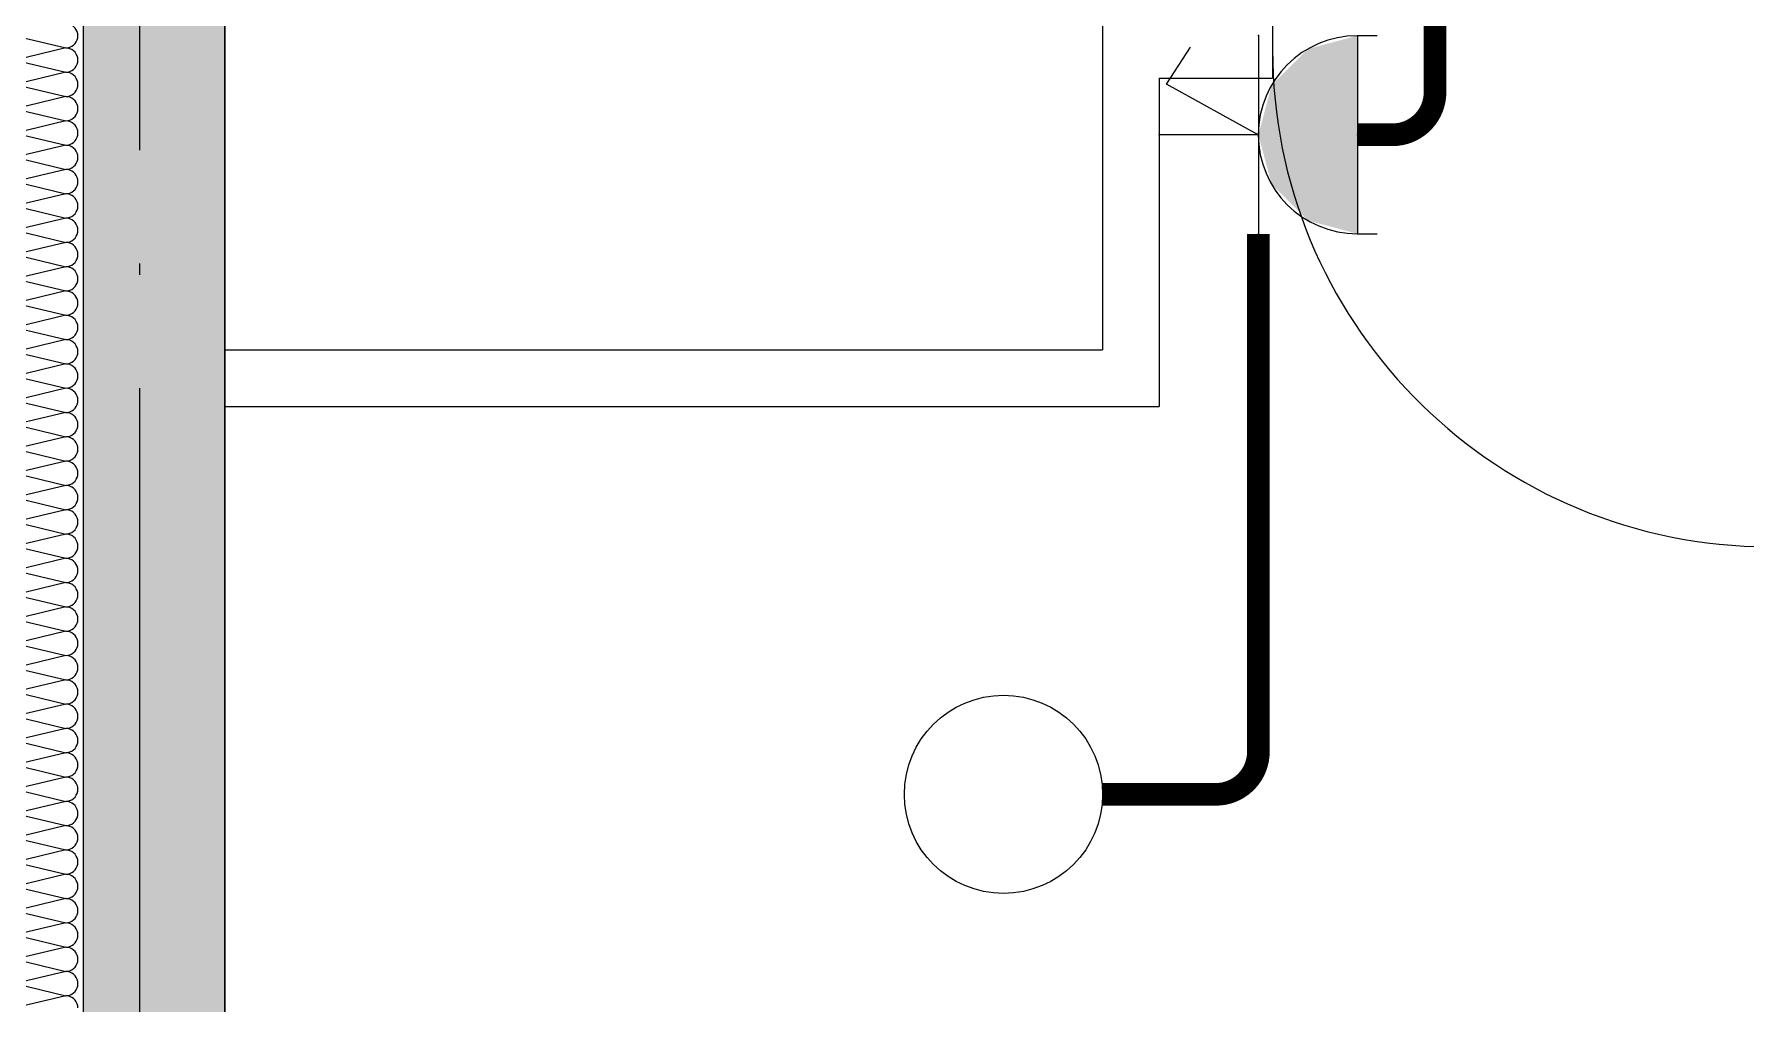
# Model space of a CAD drawing. Extents: x 1129508 to 1196731, y 2982646 to 3009272.
# Drawn here: x 1162982 to 1166004, y 2990779 to 2992491 of the extents above; entities that cross this region are included whole.
import ezdxf

# ---------------------------------------------------------------- set-up
doc = ezdxf.new("R2010")
doc.units = 0
doc.header["$LTSCALE"] = 1000
doc.linetypes.add('DOTE', pattern=[2.42, 2, -0.2, 0.02, -0.2])
for name, color, linetype in [('COLUMN', 2, 'Continuous'), ('DOTE', 8, 'DOTE'), ('E-LINE', 83, 'Continuous'), ('EQUIP-插座', 3, 'Continuous'), ('EQUIP-照明', 3, 'Continuous'), ('PUB_HATCH', 8, 'Continuous'), ('WALL', 2, 'Continuous'), ('WINDOW', 4, 'Continuous'), ('WIRE-照明', 1, 'Continuous')]:
    doc.layers.add(name, color=color, linetype=linetype)
doc.styles.get("Standard").update_dxf_attribs({"font": 'simplex.shx', "bigfont": 'gbcbig.shx'})

# ---------------------------------------------------------------- blocks, each defined once
blk = doc.blocks.new('21325465')
at = {"layer": 'DOTE'}
blk.add_line((6303113.1, 288090.3), (6303113.1, 305116.2), dxfattribs=at)
blk = doc.blocks.new('SIPIN1-1-1')
at = {"layer": 'PUB_HATCH'}
h = blk.add_hatch(dxfattribs=at)
h.set_pattern_fill('钢筋混凝土', color=256, scale=50, style=0, pattern_type=2)
h.set_pattern_definition([(45, (0, 0), (-88.3883476, 88.3883476), []), (50, (0, 0), (358.63009, -31.376067), [37.5, -412.5]), (355, (0, 0), (-69.375667, 376.096067), [30, -330]), (100.4514, (29.9, -2.6), (289.25469, 344.71977), [31.870095, -350.571056]), (46.1842, (0, 100), (533.620524, -82.75951), [56.25, -618.75]), (96.6356, (44.47, 93.1), (467.33135, 487.05894), [47.80514, -525.8565]), (351.1842, (0, 100), (467.33097, 487.0593), [45, -495]), (21, (50, 75), (298.453526, -201.309445), [37.5, -412.5]), (326, (50, 75), (121.657666, 362.57502), [30, -330]), (71.4514, (74.87, 58.22), (420.111314, 161.26525), [31.870095, -350.571056]), (37.5, (0, 0), (6.0799277, 166.446927), [0, -326, 0, -335, 0, -331.25]), (7.5, (0, 0), (131.534769, 197.205856), [0, -191, 0, -318.5, 0, -126.25]), (-32.5, (-111.5, 0), (266.911218, -11.277436), [0, -125, 0, -390, 0, -517.5]), (-42.5, (-161.5, 0), (291.593085, 50.052491), [0, -162.5, 0, -259, 0, -367.5])])
h.paths.add_polyline_path([(-260272.7, 2626285.8), (-260472.7, 2626285.8), (-260472.7, 2623736.1), (-264072.7, 2623736.1), (-264072.7, 2627086.1), (-264272.7, 2627086.1), (-264272.7, 2625036.1), (-267022.7, 2625036.1), (-267022.7, 2628486.1), (-265272.7, 2628486.1), (-265272.7, 2628686.1), (-267022.7, 2628686.1), (-267022.7, 2630686.1), (-265272.7, 2630686.1), (-265272.7, 2630886.1), (-267022.7, 2630886.1), (-267022.7, 2633336.1), (-266572.7, 2633336.1), (-266572.7, 2633586.1), (-267272.7, 2633586.1), (-267272.7, 2624786.1), (-264322.7, 2624786.1), (-264322.7, 2623486.1), (-256422.7, 2623486.1), (-256422.7, 2624786.1), (-250722.7, 2624786.1), (-250722.7, 2623486.1), (-242822.7, 2623486.1), (-242822.7, 2624786.1), (-239872.7, 2624786.1), (-239872.7, 2633586.1), (-240572.7, 2633586.1), (-240572.7, 2633336.1), (-240122.7, 2633336.1), (-240122.7, 2630886.1), (-241872.7, 2630886.1), (-241872.7, 2630686.1), (-240122.7, 2630686.1), (-240122.7, 2628686.1), (-241872.7, 2628686.1), (-241872.7, 2628486.1), (-240122.7, 2628486.1), (-240122.7, 2625036.1), (-242872.7, 2625036.1), (-242872.7, 2627086.1), (-243072.7, 2627086.1), (-243072.7, 2623736.1), (-246672.7, 2623736.1), (-246672.7, 2626285.8), (-246872.7, 2626285.8), (-246872.7, 2623736.1), (-250472.7, 2623736.1), (-250472.7, 2627686.1), (-250672.7, 2627686.1), (-250672.7, 2625036.1), (-253472.7, 2625036.1), (-253472.7, 2628486.1), (-251672.7, 2628486.1), (-251672.7, 2628686.1), (-255472.7, 2628686.1), (-255472.7, 2628486.1), (-253672.7, 2628486.1), (-253672.7, 2625036.1), (-256472.7, 2625036.1), (-256472.7, 2627686.1), (-256672.7, 2627686.1), (-256672.7, 2623736.1), (-260272.7, 2623736.1)], flags=0)
at = {"layer": 'COLUMN'}
for points in [[(-267272.7, 2633586.1), (-267272.7, 2624786.1)], [(-267022.7, 2625036.1), (-267022.7, 2628486.1)]]:
    blk.add_lwpolyline(points, dxfattribs=at)
at = {"layer": 'E-LINE', "linetype": 'Continuous'}
for points in [[(-267392.4, 2627060.8), (-267303.2, 2627039.3), (-267392.4, 2627017.8), (-267303.2, 2626996.4), (-267392.4, 2626974.9), (-267303.2, 2626953.5), (-267392.4, 2626932), (-267303.2, 2626910.5), (-267392.4, 2626889.1), (-267303.2, 2626867.6), (-267392.4, 2626846.2), (-267303.2, 2626824.7), (-267392.4, 2626803.2), (-267303.2, 2626781.8), (-267392.4, 2626760.3), (-267303.2, 2626738.9), (-267392.4, 2626717.4), (-267303.2, 2626695.9), (-267392.4, 2626674.5), (-267303.2, 2626653), (-267392.4, 2626631.6), (-267303.2, 2626610.1), (-267392.4, 2626588.7), (-267303.2, 2626567.2), (-267392.4, 2626545.7), (-267303.2, 2626524.3), (-267392.4, 2626502.8), (-267303.2, 2626481.4), (-267392.4, 2626459.9), (-267303.2, 2626438.4), (-267392.4, 2626417), (-267303.2, 2626395.5), (-267392.4, 2626374.1), (-267303.2, 2626352.6), (-267392.4, 2626331.1), (-267303.2, 2626309.7), (-267392.4, 2626288.2), (-267303.2, 2626266.8), (-267392.4, 2626245.3), (-267303.2, 2626223.8), (-267392.4, 2626202.4), (-267303.2, 2626180.9), (-267392.4, 2626159.5), (-267303.2, 2626138), (-267392.4, 2626116.5), (-267303.2, 2626095.1), (-267392.4, 2626073.6), (-267303.2, 2626052.2), (-267392.4, 2626030.7), (-267303.2, 2626009.3), (-267392.4, 2625987.8), (-267303.2, 2625966.3), (-267392.4, 2625944.9), (-267303.2, 2625923.4), (-267392.4, 2625902), (-267303.2, 2625880.5), (-267392.4, 2625859), (-267303.2, 2625837.6), (-267392.4, 2625816.1), (-267303.2, 2625794.7), (-267392.4, 2625773.2), (-267303.2, 2625751.7), (-267392.4, 2625730.3), (-267303.2, 2625708.8), (-267392.4, 2625687.4), (-267303.2, 2625665.9), (-267392.4, 2625644.4), (-267303.2, 2625623), (-267392.4, 2625601.5), (-267303.2, 2625580.1), (-267392.4, 2625558.6), (-267303.2, 2625537.1), (-267392.4, 2625515.7), (-267303.2, 2625494.2), (-267392.4, 2625472.8), (-267303.2, 2625451.3), (-267392.4, 2625429.9), (-267303.2, 2625408.4), (-267392.4, 2625386.9), (-267303.2, 2625365.5), (-267392.4, 2625344)], [(-267281.8, 2627060.8), (-267282.2, 2627064.5), (-267283.1, 2627068.1), (-267284.7, 2627071.5), (-267286.8, 2627074.5), (-267289.5, 2627077.2), (-267292.5, 2627079.3), (-267295.9, 2627080.9), (-267299.5, 2627081.9), (-267303.2, 2627082.2)], [(-267303.2, 2627039.3), (-267299.5, 2627039.6), (-267295.9, 2627040.6), (-267292.5, 2627042.2), (-267289.5, 2627044.3), (-267286.8, 2627047), (-267284.7, 2627050), (-267283.1, 2627053.4), (-267282.2, 2627057), (-267281.8, 2627060.8)], [(-267281.8, 2627017.8), (-267282.2, 2627021.6), (-267283.1, 2627025.2), (-267284.7, 2627028.6), (-267286.8, 2627031.6), (-267289.5, 2627034.3), (-267292.5, 2627036.4), (-267295.9, 2627038), (-267299.5, 2627039), (-267303.2, 2627039.3)], [(-267303.2, 2626996.4), (-267299.5, 2626996.7), (-267295.9, 2626997.7), (-267292.5, 2626999.3), (-267289.5, 2627001.4), (-267286.8, 2627004), (-267284.7, 2627007.1), (-267283.1, 2627010.5), (-267282.2, 2627014.1), (-267281.8, 2627017.8)], [(-267281.8, 2626974.9), (-267282.2, 2626978.6), (-267283.1, 2626982.3), (-267284.7, 2626985.6), (-267286.8, 2626988.7), (-267289.5, 2626991.4), (-267292.5, 2626993.5), (-267295.9, 2626995.1), (-267299.5, 2626996.1), (-267303.2, 2626996.4)], [(-267303.2, 2626953.5), (-267299.5, 2626953.8), (-267295.9, 2626954.8), (-267292.5, 2626956.3), (-267289.5, 2626958.5), (-267286.8, 2626961.1), (-267284.7, 2626964.2), (-267283.1, 2626967.6), (-267282.2, 2626971.2), (-267281.8, 2626974.9)], [(-267281.8, 2626932), (-267282.2, 2626935.7), (-267283.1, 2626939.3), (-267284.7, 2626942.7), (-267286.8, 2626945.8), (-267289.5, 2626948.4), (-267292.5, 2626950.6), (-267295.9, 2626952.2), (-267299.5, 2626953.1), (-267303.2, 2626953.5)], [(-267303.2, 2626910.5), (-267299.5, 2626910.9), (-267295.9, 2626911.8), (-267292.5, 2626913.4), (-267289.5, 2626915.6), (-267286.8, 2626918.2), (-267284.7, 2626921.3), (-267283.1, 2626924.7), (-267282.2, 2626928.3), (-267281.8, 2626932)], [(-267281.8, 2626889.1), (-267282.2, 2626892.8), (-267283.1, 2626896.4), (-267284.7, 2626899.8), (-267286.8, 2626902.9), (-267289.5, 2626905.5), (-267292.5, 2626907.7), (-267295.9, 2626909.2), (-267299.5, 2626910.2), (-267303.2, 2626910.5)], [(-267303.2, 2626867.6), (-267299.5, 2626867.9), (-267295.9, 2626868.9), (-267292.5, 2626870.5), (-267289.5, 2626872.6), (-267286.8, 2626875.3), (-267284.7, 2626878.4), (-267283.1, 2626881.7), (-267282.2, 2626885.4), (-267281.8, 2626889.1)], [(-267281.8, 2626846.2), (-267282.2, 2626849.9), (-267283.1, 2626853.5), (-267284.7, 2626856.9), (-267286.8, 2626860), (-267289.5, 2626862.6), (-267292.5, 2626864.7), (-267295.9, 2626866.3), (-267299.5, 2626867.3), (-267303.2, 2626867.6)], [(-267303.2, 2626824.7), (-267299.5, 2626825), (-267295.9, 2626826), (-267292.5, 2626827.6), (-267289.5, 2626829.7), (-267286.8, 2626832.4), (-267284.7, 2626835.4), (-267283.1, 2626838.8), (-267282.2, 2626842.4), (-267281.8, 2626846.2)], [(-267281.8, 2626803.2), (-267282.2, 2626807), (-267283.1, 2626810.6), (-267284.7, 2626814), (-267286.8, 2626817), (-267289.5, 2626819.7), (-267292.5, 2626821.8), (-267295.9, 2626823.4), (-267299.5, 2626824.4), (-267303.2, 2626824.7)], [(-267303.2, 2626781.8), (-267299.5, 2626782.1), (-267295.9, 2626783.1), (-267292.5, 2626784.7), (-267289.5, 2626786.8), (-267286.8, 2626789.5), (-267284.7, 2626792.5), (-267283.1, 2626795.9), (-267282.2, 2626799.5), (-267281.8, 2626803.2)], [(-267281.8, 2626760.3), (-267282.2, 2626764.1), (-267283.1, 2626767.7), (-267284.7, 2626771.1), (-267286.8, 2626774.1), (-267289.5, 2626776.8), (-267292.5, 2626778.9), (-267295.9, 2626780.5), (-267299.5, 2626781.5), (-267303.2, 2626781.8)], [(-267303.2, 2626738.9), (-267299.5, 2626739.2), (-267295.9, 2626740.2), (-267292.5, 2626741.7), (-267289.5, 2626743.9), (-267286.8, 2626746.5), (-267284.7, 2626749.6), (-267283.1, 2626753), (-267282.2, 2626756.6), (-267281.8, 2626760.3)], [(-267281.8, 2626717.4), (-267282.2, 2626721.1), (-267283.1, 2626724.7), (-267284.7, 2626728.1), (-267286.8, 2626731.2), (-267289.5, 2626733.8), (-267292.5, 2626736), (-267295.9, 2626737.6), (-267299.5, 2626738.5), (-267303.2, 2626738.9)], [(-267303.2, 2626695.9), (-267299.5, 2626696.3), (-267295.9, 2626697.2), (-267292.5, 2626698.8), (-267289.5, 2626701), (-267286.8, 2626703.6), (-267284.7, 2626706.7), (-267283.1, 2626710.1), (-267282.2, 2626713.7), (-267281.8, 2626717.4)], [(-267281.8, 2626674.5), (-267282.2, 2626678.2), (-267283.1, 2626681.8), (-267284.7, 2626685.2), (-267286.8, 2626688.3), (-267289.5, 2626690.9), (-267292.5, 2626693.1), (-267295.9, 2626694.7), (-267299.5, 2626695.6), (-267303.2, 2626695.9)], [(-267303.2, 2626653), (-267299.5, 2626653.4), (-267295.9, 2626654.3), (-267292.5, 2626655.9), (-267289.5, 2626658), (-267286.8, 2626660.7), (-267284.7, 2626663.8), (-267283.1, 2626667.1), (-267282.2, 2626670.8), (-267281.8, 2626674.5)], [(-267281.8, 2626631.6), (-267282.2, 2626635.3), (-267283.1, 2626638.9), (-267284.7, 2626642.3), (-267286.8, 2626645.4), (-267289.5, 2626648), (-267292.5, 2626650.2), (-267295.9, 2626651.7), (-267299.5, 2626652.7), (-267303.2, 2626653)], [(-267303.2, 2626610.1), (-267299.5, 2626610.4), (-267295.9, 2626611.4), (-267292.5, 2626613), (-267289.5, 2626615.1), (-267286.8, 2626617.8), (-267284.7, 2626620.8), (-267283.1, 2626624.2), (-267282.2, 2626627.8), (-267281.8, 2626631.6)], [(-267281.8, 2626588.7), (-267282.2, 2626592.4), (-267283.1, 2626596), (-267284.7, 2626599.4), (-267286.8, 2626602.4), (-267289.5, 2626605.1), (-267292.5, 2626607.2), (-267295.9, 2626608.8), (-267299.5, 2626609.8), (-267303.2, 2626610.1)], [(-267303.2, 2626567.2), (-267299.5, 2626567.5), (-267295.9, 2626568.5), (-267292.5, 2626570.1), (-267289.5, 2626572.2), (-267286.8, 2626574.9), (-267284.7, 2626577.9), (-267283.1, 2626581.3), (-267282.2, 2626584.9), (-267281.8, 2626588.7)], [(-267281.8, 2626545.7), (-267282.2, 2626549.5), (-267283.1, 2626553.1), (-267284.7, 2626556.5), (-267286.8, 2626559.5), (-267289.5, 2626562.2), (-267292.5, 2626564.3), (-267295.9, 2626565.9), (-267299.5, 2626566.9), (-267303.2, 2626567.2)], [(-267303.2, 2626524.3), (-267299.5, 2626524.6), (-267295.9, 2626525.6), (-267292.5, 2626527.1), (-267289.5, 2626529.3), (-267286.8, 2626531.9), (-267284.7, 2626535), (-267283.1, 2626538.4), (-267282.2, 2626542), (-267281.8, 2626545.7)], [(-267281.8, 2626502.8), (-267282.2, 2626506.5), (-267283.1, 2626510.2), (-267284.7, 2626513.5), (-267286.8, 2626516.6), (-267289.5, 2626519.3), (-267292.5, 2626521.4), (-267295.9, 2626523), (-267299.5, 2626523.9), (-267303.2, 2626524.3)], [(-267303.2, 2626481.4), (-267299.5, 2626481.7), (-267295.9, 2626482.6), (-267292.5, 2626484.2), (-267289.5, 2626486.4), (-267286.8, 2626489), (-267284.7, 2626492.1), (-267283.1, 2626495.5), (-267282.2, 2626499.1), (-267281.8, 2626502.8)], [(-267281.8, 2626459.9), (-267282.2, 2626463.6), (-267283.1, 2626467.2), (-267284.7, 2626470.6), (-267286.8, 2626473.7), (-267289.5, 2626476.3), (-267292.5, 2626478.5), (-267295.9, 2626480.1), (-267299.5, 2626481), (-267303.2, 2626481.4)], [(-267303.2, 2626438.4), (-267299.5, 2626438.8), (-267295.9, 2626439.7), (-267292.5, 2626441.3), (-267289.5, 2626443.5), (-267286.8, 2626446.1), (-267284.7, 2626449.2), (-267283.1, 2626452.6), (-267282.2, 2626456.2), (-267281.8, 2626459.9)], [(-267281.8, 2626417), (-267282.2, 2626420.7), (-267283.1, 2626424.3), (-267284.7, 2626427.7), (-267286.8, 2626430.8), (-267289.5, 2626433.4), (-267292.5, 2626435.6), (-267295.9, 2626437.1), (-267299.5, 2626438.1), (-267303.2, 2626438.4)], [(-267303.2, 2626395.5), (-267299.5, 2626395.8), (-267295.9, 2626396.8), (-267292.5, 2626398.4), (-267289.5, 2626400.5), (-267286.8, 2626403.2), (-267284.7, 2626406.2), (-267283.1, 2626409.6), (-267282.2, 2626413.3), (-267281.8, 2626417)], [(-267281.8, 2626374.1), (-267282.2, 2626377.8), (-267283.1, 2626381.4), (-267284.7, 2626384.8), (-267286.8, 2626387.9), (-267289.5, 2626390.5), (-267292.5, 2626392.6), (-267295.9, 2626394.2), (-267299.5, 2626395.2), (-267303.2, 2626395.5)], [(-267303.2, 2626352.6), (-267299.5, 2626352.9), (-267295.9, 2626353.9), (-267292.5, 2626355.5), (-267289.5, 2626357.6), (-267286.8, 2626360.3), (-267284.7, 2626363.3), (-267283.1, 2626366.7), (-267282.2, 2626370.3), (-267281.8, 2626374.1)], [(-267281.8, 2626331.1), (-267282.2, 2626334.9), (-267283.1, 2626338.5), (-267284.7, 2626341.9), (-267286.8, 2626344.9), (-267289.5, 2626347.6), (-267292.5, 2626349.7), (-267295.9, 2626351.3), (-267299.5, 2626352.3), (-267303.2, 2626352.6)], [(-267303.2, 2626309.7), (-267299.5, 2626310), (-267295.9, 2626311), (-267292.5, 2626312.6), (-267289.5, 2626314.7), (-267286.8, 2626317.3), (-267284.7, 2626320.4), (-267283.1, 2626323.8), (-267282.2, 2626327.4), (-267281.8, 2626331.1)], [(-267281.8, 2626288.2), (-267282.2, 2626291.9), (-267283.1, 2626295.6), (-267284.7, 2626299), (-267286.8, 2626302), (-267289.5, 2626304.7), (-267292.5, 2626306.8), (-267295.9, 2626308.4), (-267299.5, 2626309.4), (-267303.2, 2626309.7)], [(-267303.2, 2626266.8), (-267299.5, 2626267.1), (-267295.9, 2626268.1), (-267292.5, 2626269.6), (-267289.5, 2626271.8), (-267286.8, 2626274.4), (-267284.7, 2626277.5), (-267283.1, 2626280.9), (-267282.2, 2626284.5), (-267281.8, 2626288.2)], [(-267281.8, 2626245.3), (-267282.2, 2626249), (-267283.1, 2626252.6), (-267284.7, 2626256), (-267286.8, 2626259.1), (-267289.5, 2626261.7), (-267292.5, 2626263.9), (-267295.9, 2626265.5), (-267299.5, 2626266.4), (-267303.2, 2626266.8)], [(-267303.2, 2626223.8), (-267299.5, 2626224.2), (-267295.9, 2626225.1), (-267292.5, 2626226.7), (-267289.5, 2626228.9), (-267286.8, 2626231.5), (-267284.7, 2626234.6), (-267283.1, 2626238), (-267282.2, 2626241.6), (-267281.8, 2626245.3)], [(-267281.8, 2626202.4), (-267282.2, 2626206.1), (-267283.1, 2626209.7), (-267284.7, 2626213.1), (-267286.8, 2626216.2), (-267289.5, 2626218.8), (-267292.5, 2626221), (-267295.9, 2626222.6), (-267299.5, 2626223.5), (-267303.2, 2626223.8)], [(-267303.2, 2626180.9), (-267299.5, 2626181.3), (-267295.9, 2626182.2), (-267292.5, 2626183.8), (-267289.5, 2626185.9), (-267286.8, 2626188.6), (-267284.7, 2626191.7), (-267283.1, 2626195), (-267282.2, 2626198.7), (-267281.8, 2626202.4)], [(-267281.8, 2626159.5), (-267282.2, 2626163.2), (-267283.1, 2626166.8), (-267284.7, 2626170.2), (-267286.8, 2626173.3), (-267289.5, 2626175.9), (-267292.5, 2626178.1), (-267295.9, 2626179.6), (-267299.5, 2626180.6), (-267303.2, 2626180.9)], [(-267303.2, 2626138), (-267299.5, 2626138.3), (-267295.9, 2626139.3), (-267292.5, 2626140.9), (-267289.5, 2626143), (-267286.8, 2626145.7), (-267284.7, 2626148.7), (-267283.1, 2626152.1), (-267282.2, 2626155.7), (-267281.8, 2626159.5)], [(-267281.8, 2626116.5), (-267282.2, 2626120.3), (-267283.1, 2626123.9), (-267284.7, 2626127.3), (-267286.8, 2626130.3), (-267289.5, 2626133), (-267292.5, 2626135.1), (-267295.9, 2626136.7), (-267299.5, 2626137.7), (-267303.2, 2626138)], [(-267303.2, 2626095.1), (-267299.5, 2626095.4), (-267295.9, 2626096.4), (-267292.5, 2626098), (-267289.5, 2626100.1), (-267286.8, 2626102.8), (-267284.7, 2626105.8), (-267283.1, 2626109.2), (-267282.2, 2626112.8), (-267281.8, 2626116.5)], [(-267281.8, 2626073.6), (-267282.2, 2626077.4), (-267283.1, 2626081), (-267284.7, 2626084.4), (-267286.8, 2626087.4), (-267289.5, 2626090.1), (-267292.5, 2626092.2), (-267295.9, 2626093.8), (-267299.5, 2626094.8), (-267303.2, 2626095.1)], [(-267303.2, 2626052.2), (-267299.5, 2626052.5), (-267295.9, 2626053.5), (-267292.5, 2626055), (-267289.5, 2626057.2), (-267286.8, 2626059.8), (-267284.7, 2626062.9), (-267283.1, 2626066.3), (-267282.2, 2626069.9), (-267281.8, 2626073.6)], [(-267281.8, 2626030.7), (-267282.2, 2626034.4), (-267283.1, 2626038.1), (-267284.7, 2626041.4), (-267286.8, 2626044.5), (-267289.5, 2626047.2), (-267292.5, 2626049.3), (-267295.9, 2626050.9), (-267299.5, 2626051.8), (-267303.2, 2626052.2)], [(-267303.2, 2626009.3), (-267299.5, 2626009.6), (-267295.9, 2626010.5), (-267292.5, 2626012.1), (-267289.5, 2626014.3), (-267286.8, 2626016.9), (-267284.7, 2626020), (-267283.1, 2626023.4), (-267282.2, 2626027), (-267281.8, 2626030.7)], [(-267281.8, 2625987.8), (-267282.2, 2625991.5), (-267283.1, 2625995.1), (-267284.7, 2625998.5), (-267286.8, 2626001.6), (-267289.5, 2626004.2), (-267292.5, 2626006.4), (-267295.9, 2626008), (-267299.5, 2626008.9), (-267303.2, 2626009.3)], [(-267303.2, 2625966.3), (-267299.5, 2625966.7), (-267295.9, 2625967.6), (-267292.5, 2625969.2), (-267289.5, 2625971.4), (-267286.8, 2625974), (-267284.7, 2625977.1), (-267283.1, 2625980.5), (-267282.2, 2625984.1), (-267281.8, 2625987.8)], [(-267281.8, 2625944.9), (-267282.2, 2625948.6), (-267283.1, 2625952.2), (-267284.7, 2625955.6), (-267286.8, 2625958.7), (-267289.5, 2625961.3), (-267292.5, 2625963.5), (-267295.9, 2625965), (-267299.5, 2625966), (-267303.2, 2625966.3)], [(-267303.2, 2625923.4), (-267299.5, 2625923.7), (-267295.9, 2625924.7), (-267292.5, 2625926.3), (-267289.5, 2625928.4), (-267286.8, 2625931.1), (-267284.7, 2625934.1), (-267283.1, 2625937.5), (-267282.2, 2625941.1), (-267281.8, 2625944.9)], [(-267281.8, 2625902), (-267282.2, 2625905.7), (-267283.1, 2625909.3), (-267284.7, 2625912.7), (-267286.8, 2625915.8), (-267289.5, 2625918.4), (-267292.5, 2625920.5), (-267295.9, 2625922.1), (-267299.5, 2625923.1), (-267303.2, 2625923.4)], [(-267303.2, 2625880.5), (-267299.5, 2625880.8), (-267295.9, 2625881.8), (-267292.5, 2625883.4), (-267289.5, 2625885.5), (-267286.8, 2625888.2), (-267284.7, 2625891.2), (-267283.1, 2625894.6), (-267282.2, 2625898.2), (-267281.8, 2625902)], [(-267281.8, 2625859), (-267282.2, 2625862.8), (-267283.1, 2625866.4), (-267284.7, 2625869.8), (-267286.8, 2625872.8), (-267289.5, 2625875.5), (-267292.5, 2625877.6), (-267295.9, 2625879.2), (-267299.5, 2625880.2), (-267303.2, 2625880.5)], [(-267303.2, 2625837.6), (-267299.5, 2625837.9), (-267295.9, 2625838.9), (-267292.5, 2625840.5), (-267289.5, 2625842.6), (-267286.8, 2625845.2), (-267284.7, 2625848.3), (-267283.1, 2625851.7), (-267282.2, 2625855.3), (-267281.8, 2625859)], [(-267281.8, 2625816.1), (-267282.2, 2625819.8), (-267283.1, 2625823.5), (-267284.7, 2625826.8), (-267286.8, 2625829.9), (-267289.5, 2625832.6), (-267292.5, 2625834.7), (-267295.9, 2625836.3), (-267299.5, 2625837.3), (-267303.2, 2625837.6)], [(-267303.2, 2625794.7), (-267299.5, 2625795), (-267295.9, 2625796), (-267292.5, 2625797.5), (-267289.5, 2625799.7), (-267286.8, 2625802.3), (-267284.7, 2625805.4), (-267283.1, 2625808.8), (-267282.2, 2625812.4), (-267281.8, 2625816.1)], [(-267281.8, 2625773.2), (-267282.2, 2625776.9), (-267283.1, 2625780.5), (-267284.7, 2625783.9), (-267286.8, 2625787), (-267289.5, 2625789.6), (-267292.5, 2625791.8), (-267295.9, 2625793.4), (-267299.5, 2625794.3), (-267303.2, 2625794.7)], [(-267303.2, 2625751.7), (-267299.5, 2625752.1), (-267295.9, 2625753), (-267292.5, 2625754.6), (-267289.5, 2625756.8), (-267286.8, 2625759.4), (-267284.7, 2625762.5), (-267283.1, 2625765.9), (-267282.2, 2625769.5), (-267281.8, 2625773.2)], [(-267281.8, 2625730.3), (-267282.2, 2625734), (-267283.1, 2625737.6), (-267284.7, 2625741), (-267286.8, 2625744.1), (-267289.5, 2625746.7), (-267292.5, 2625748.9), (-267295.9, 2625750.4), (-267299.5, 2625751.4), (-267303.2, 2625751.7)], [(-267303.2, 2625708.8), (-267299.5, 2625709.1), (-267295.9, 2625710.1), (-267292.5, 2625711.7), (-267289.5, 2625713.8), (-267286.8, 2625716.5), (-267284.7, 2625719.6), (-267283.1, 2625722.9), (-267282.2, 2625726.6), (-267281.8, 2625730.3)], [(-267281.8, 2625687.4), (-267282.2, 2625691.1), (-267283.1, 2625694.7), (-267284.7, 2625698.1), (-267286.8, 2625701.2), (-267289.5, 2625703.8), (-267292.5, 2625705.9), (-267295.9, 2625707.5), (-267299.5, 2625708.5), (-267303.2, 2625708.8)], [(-267303.2, 2625665.9), (-267299.5, 2625666.2), (-267295.9, 2625667.2), (-267292.5, 2625668.8), (-267289.5, 2625670.9), (-267286.8, 2625673.6), (-267284.7, 2625676.6), (-267283.1, 2625680), (-267282.2, 2625683.6), (-267281.8, 2625687.4)], [(-267281.8, 2625644.4), (-267282.2, 2625648.2), (-267283.1, 2625651.8), (-267284.7, 2625655.2), (-267286.8, 2625658.2), (-267289.5, 2625660.9), (-267292.5, 2625663), (-267295.9, 2625664.6), (-267299.5, 2625665.6), (-267303.2, 2625665.9)], [(-267303.2, 2625623), (-267299.5, 2625623.3), (-267295.9, 2625624.3), (-267292.5, 2625625.9), (-267289.5, 2625628), (-267286.8, 2625630.7), (-267284.7, 2625633.7), (-267283.1, 2625637.1), (-267282.2, 2625640.7), (-267281.8, 2625644.4)], [(-267281.8, 2625601.5), (-267282.2, 2625605.3), (-267283.1, 2625608.9), (-267284.7, 2625612.3), (-267286.8, 2625615.3), (-267289.5, 2625618), (-267292.5, 2625620.1), (-267295.9, 2625621.7), (-267299.5, 2625622.7), (-267303.2, 2625623)], [(-267303.2, 2625580.1), (-267299.5, 2625580.4), (-267295.9, 2625581.4), (-267292.5, 2625582.9), (-267289.5, 2625585.1), (-267286.8, 2625587.7), (-267284.7, 2625590.8), (-267283.1, 2625594.2), (-267282.2, 2625597.8), (-267281.8, 2625601.5)], [(-267281.8, 2625558.6), (-267282.2, 2625562.3), (-267283.1, 2625565.9), (-267284.7, 2625569.3), (-267286.8, 2625572.4), (-267289.5, 2625575), (-267292.5, 2625577.2), (-267295.9, 2625578.8), (-267299.5, 2625579.7), (-267303.2, 2625580.1)], [(-267303.2, 2625537.1), (-267299.5, 2625537.5), (-267295.9, 2625538.4), (-267292.5, 2625540), (-267289.5, 2625542.2), (-267286.8, 2625544.8), (-267284.7, 2625547.9), (-267283.1, 2625551.3), (-267282.2, 2625554.9), (-267281.8, 2625558.6)], [(-267281.8, 2625515.7), (-267282.2, 2625519.4), (-267283.1, 2625523), (-267284.7, 2625526.4), (-267286.8, 2625529.5), (-267289.5, 2625532.1), (-267292.5, 2625534.3), (-267295.9, 2625535.9), (-267299.5, 2625536.8), (-267303.2, 2625537.1)], [(-267303.2, 2625494.2), (-267299.5, 2625494.6), (-267295.9, 2625495.5), (-267292.5, 2625497.1), (-267289.5, 2625499.3), (-267286.8, 2625501.9), (-267284.7, 2625505), (-267283.1, 2625508.4), (-267282.2, 2625512), (-267281.8, 2625515.7)], [(-267281.8, 2625472.8), (-267282.2, 2625476.5), (-267283.1, 2625480.1), (-267284.7, 2625483.5), (-267286.8, 2625486.6), (-267289.5, 2625489.2), (-267292.5, 2625491.4), (-267295.9, 2625492.9), (-267299.5, 2625493.9), (-267303.2, 2625494.2)], [(-267303.2, 2625451.3), (-267299.5, 2625451.6), (-267295.9, 2625452.6), (-267292.5, 2625454.2), (-267289.5, 2625456.3), (-267286.8, 2625459), (-267284.7, 2625462), (-267283.1, 2625465.4), (-267282.2, 2625469), (-267281.8, 2625472.8)], [(-267281.8, 2625429.9), (-267282.2, 2625433.6), (-267283.1, 2625437.2), (-267284.7, 2625440.6), (-267286.8, 2625443.6), (-267289.5, 2625446.3), (-267292.5, 2625448.4), (-267295.9, 2625450), (-267299.5, 2625451), (-267303.2, 2625451.3)], [(-267303.2, 2625408.4), (-267299.5, 2625408.7), (-267295.9, 2625409.7), (-267292.5, 2625411.3), (-267289.5, 2625413.4), (-267286.8, 2625416.1), (-267284.7, 2625419.1), (-267283.1, 2625422.5), (-267282.2, 2625426.1), (-267281.8, 2625429.9)], [(-267281.8, 2625386.9), (-267282.2, 2625390.7), (-267283.1, 2625394.3), (-267284.7, 2625397.7), (-267286.8, 2625400.7), (-267289.5, 2625403.4), (-267292.5, 2625405.5), (-267295.9, 2625407.1), (-267299.5, 2625408.1), (-267303.2, 2625408.4)], [(-267303.2, 2625365.5), (-267299.5, 2625365.8), (-267295.9, 2625366.8), (-267292.5, 2625368.4), (-267289.5, 2625370.5), (-267286.8, 2625373.1), (-267284.7, 2625376.2), (-267283.1, 2625379.6), (-267282.2, 2625383.2), (-267281.8, 2625386.9)], [(-267281.8, 2625344), (-267282.2, 2625347.7), (-267283.1, 2625351.4), (-267284.7, 2625354.7), (-267286.8, 2625357.8), (-267289.5, 2625360.5), (-267292.5, 2625362.6), (-267295.9, 2625364.2), (-267299.5, 2625365.1), (-267303.2, 2625365.5)]]:
    blk.add_lwpolyline(points, dxfattribs=at)
at = {"layer": 'WALL'}
for points in [[(-267022.7, 2628486.1), (-267022.7, 2626406.4)], [(-267022.7, 2626406.4), (-267022.7, 2626406.4)], [(-267022.7, 2626406.4), (-267022.7, 2625036.1)], [(-267022.7, 2626406.4), (-267022.7, 2626406.4)]]:
    blk.add_lwpolyline(points, dxfattribs=at)
at = {"layer": 'WALL', "color": 30}
for points in [[(-265472.7, 2627586.1), (-265472.7, 2626986.1)], [(-265172.7, 2627086.1), (-265172.7, 2626986.1)], [(-265472.7, 2626986.1), (-265472.7, 2626506.4)], [(-265372.7, 2626986.1), (-265172.7, 2626986.1)], [(-265372.7, 2626986.1), (-265372.7, 2626406.4)], [(-267022.7, 2626506.4), (-265472.7, 2626506.4)], [(-267022.7, 2626406.4), (-265372.7, 2626406.4)]]:
    blk.add_lwpolyline(points, dxfattribs=at)
at = {"layer": 'WINDOW', "linetype": 'Continuous'}
blk.add_arc((-264295.2, 2627036.1), 877.5, 180, 268.5307, dxfattribs=at)
at = {"layer": 'DOTE'}
blk.add_blockref('21325465', (-6570285.7, 2333928.3), dxfattribs=at)
blk = doc.blocks.new('$equip$00001147')
blk.add_circle((0, 0), 0.5)
at = {"flags": 9}
blk.add_attdef('A', (0, 0), '', height=0.00002, dxfattribs=at)
blk = doc.blocks.new('$equip$00001241')
for p, q in [((-0.5, 1), (-0.5, 1.1)), ((0.5, 1), (0.5, 1.1)), ((-0.5, 1), (0.5, 1)), ((-0.5, 0.5), (0.5, 0.5)), ((0, 0.4995), (-0.2551, 0.0369)), ((0, 0.4995), (0, 0)), ((-0.2551, 0.0369), (-0.4414, 0.1579))]:
    blk.add_line(p, q)
blk.add_arc((0, 0.999), 0.4995, 180, 0)
for points in [[(0.433, 0.75), (-0.433, 0.75), (0.5, 1), (-0.5, 1)], [(0.25, 0.567), (-0.25, 0.567), (0.433, 0.75), (-0.433, 0.75)], [(0, 0.5), (0, 0.5), (0.25, 0.567), (-0.25, 0.567)]]:
    blk.add_solid(points)
at = {"layer": 'EQUIP-照明'}
for p in [(0, 1), (-0.5, 0.5), (0.5, 0.5), (0, 0)]:
    blk.add_point(p, dxfattribs=at)
at = {"layer": 'EQUIP-照明', "flags": 9}
blk.add_attdef('A', (0, 0), '', height=0.00002, dxfattribs=at)

msp = doc.modelspace()

# ---------------------------------------------------------------- linework, layer by layer
at = {"layer": 'WIRE-照明', "const_width": 40}
for points in [[(1165455.3, 2992805.6), (1165455.3, 2992388.2, -0.414214), (1165380.3, 2992313.2), (1165318.4, 2992313.2)], [(1165143.4, 2992138.2), (1165143.4, 2991223.4, -0.414214), (1165068.4, 2991148.4), (1164868.4, 2991148.4)]]:
    msp.add_lwpolyline(points, format="xyb", dxfattribs=at)

# ---------------------------------------------------------------- block references
msp.add_blockref('SIPIN1-1-1', (1430341.1, 365427.2))
at = {"layer": 'EQUIP-插座', "xscale": 350, "yscale": 350, "zscale": 350, "rotation": 269.9999999998013}
msp.add_blockref('$equip$00001241', (1164968.4, 2992313.2), dxfattribs=at)
at = {"layer": 'EQUIP-照明', "xscale": 350, "yscale": 350, "zscale": 350}
msp.add_blockref('$equip$00001147', (1164693.4, 2991148.4), dxfattribs=at)

doc.saveas('drawing.dxf')
